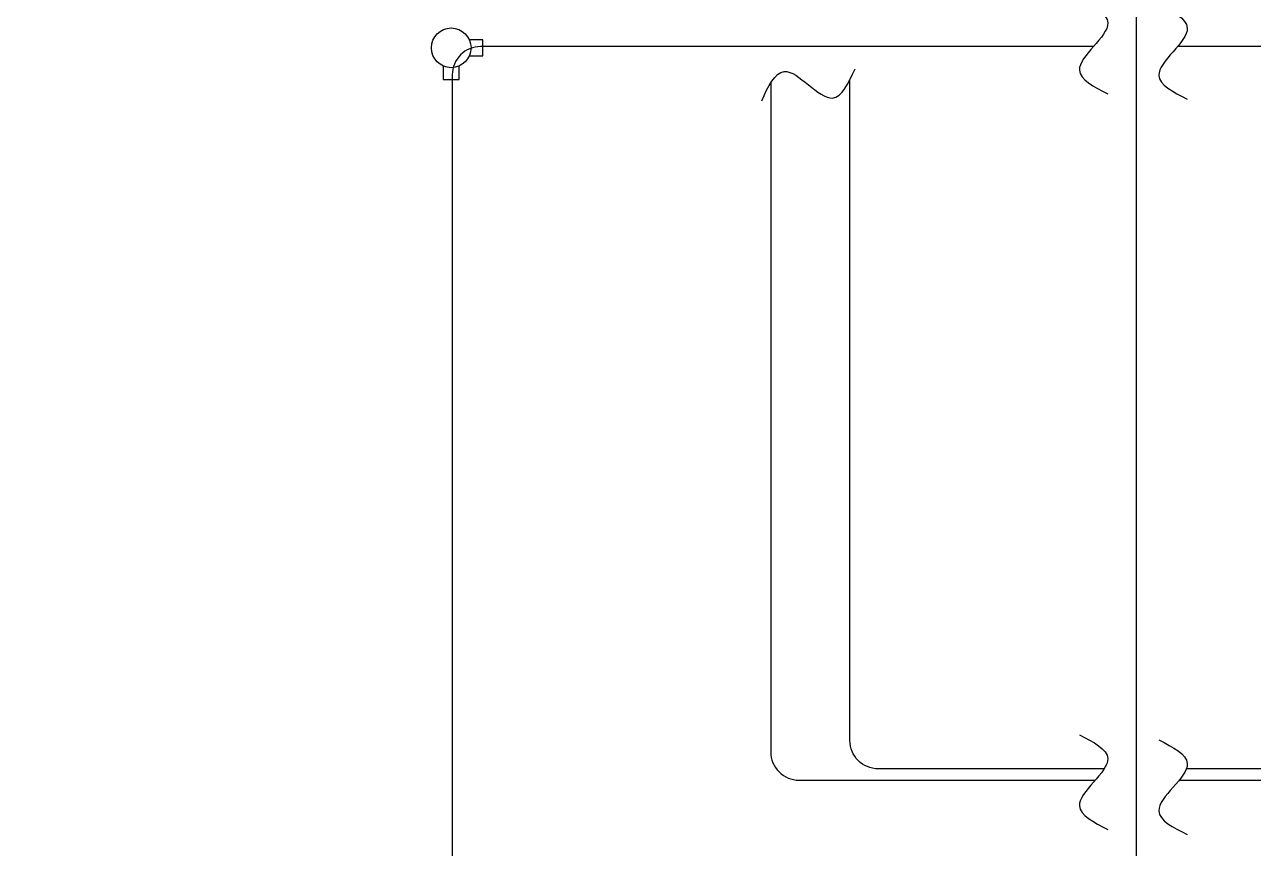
# Model space of a CAD drawing. Header units: inches. Extents: x 3955 to 4125, y 4886 to 4983.
# Drawn here: x 4016.632 to 4018.37, y 4929.946 to 4931.111 of the extents above; entities that cross this region are included whole.
import ezdxf

# ---------------------------------------------------------------- set-up
doc = ezdxf.new("R2010")
doc.units = ezdxf.units.IN
doc.header["$MEASUREMENT"] = 0
doc.linetypes.add('HIDDEN', pattern=[0.375, 0.25, -0.125])
doc.layers.get('0').update_dxf_attribs({"lineweight": 35})
for name, color, linetype in [('E-CUT', 30, 'Continuous'), ('E-LEADER', 30, 'Continuous'), ('N Wiring', 255, 'Continuous'), ('WE - BOXES', 2, 'Continuous')]:
    doc.layers.add(name, color=color, linetype=linetype)
doc.layers.add('Shop Drawing', color=3, linetype='Continuous', lineweight=30)

# ---------------------------------------------------------------- blocks, each defined once
blk = doc.blocks.new('*U9')
blk.add_line((233, 512.3), (309.4, 559.6))
blk.add_lwpolyline([(309.4, 559.6, 0, 96, 0), (174.8, 461.8, 96, 96, 0)], format="xyseb")
at = {"linetype": 'HIDDEN', "ltscale": 0.2}
blk.add_arc((581.3, 44), 583, 117.8068, 184.3237, dxfattribs=at)
blk = doc.blocks.new('*U118')
at = {"layer": 'WE - BOXES'}
for points in [[(0.055, -0.024), (0.096, -0.024), (0.096, 0.024), (0.055, 0.024)], [(-0.024, -0.055), (-0.024, -0.096), (0.024, -0.096), (0.024, -0.055)]]:
    blk.add_lwpolyline(points, dxfattribs=at)
blk.add_circle((0, 0), 0.06, dxfattribs=at)
blk = doc.blocks.new('A$C606D7A20')
at = {"layer": 'E-CUT'}
for points in [[(3.67796, -7.31824), (3.71811, -7.35169), (3.67796, -7.4186), (3.71811, -7.45206)], [(3.79034, -7.32557), (3.83048, -7.35902), (3.79034, -7.42593), (3.83048, -7.45939)], [(3.22865, -7.46183), (3.26052, -7.42041), (3.32894, -7.45792), (3.36081, -7.4165)], [(3.67796, -8.3583), (3.71811, -8.39176), (3.67796, -8.45867), (3.71811, -8.49212)], [(3.79034, -8.36563), (3.83048, -8.39909), (3.79034, -8.466), (3.83048, -8.49945)]]:
    blk.add_spline(points, degree=3, dxfattribs=at)
at = {"layer": 'N Wiring'}
blk.add_lwpolyline([(0.24033, -6.51027), (3.71806, -6.51027, -0.4142136), (3.75806, -6.55027), (3.75806, -8.85007), (3.83771, -8.85007), (3.83771, -8.64507, -0.4142136), (3.87771, -8.60507), (6.25774, -8.60507, -0.4142136), (6.29774, -8.64507), (6.29774, -8.85007)], format="xyb", dxfattribs=at)
at = {"layer": 'Shop Drawing', "color": 6}
blk.add_lwpolyline([(3.69804, -7.38515), (2.83115, -7.38515, 0.4142136), (2.79115, -7.42515), (2.79115, -10.50617)], format="xyb", dxfattribs=at)
blk.add_lwpolyline([(10.6938, -7.38515), (3.81672, -7.38515)], dxfattribs=at)
at = {"layer": 'Shop Drawing'}
for points in [[(3.24148, -7.43647), (3.24148, -8.38246, 0.4142136), (3.28148, -8.42246), (3.70044, -8.42246)], [(3.35346, -8.35031), (3.35346, -8.35031, -0.4142136), (3.35346, -8.35031), (3.35346, -7.43244)], [(3.71301, -8.40639), (3.39346, -8.40639, -0.4142136), (3.35346, -8.36639), (3.35346, -7.43244)]]:
    blk.add_lwpolyline(points, format="xyb", dxfattribs=at)
for points in [[(9.79112, -8.40639), (3.82916, -8.40639)], [(3.81899, -8.42246), (9.79995, -8.42246)]]:
    blk.add_lwpolyline(points, dxfattribs=at)
at = {"layer": 'E-LEADER', "xscale": 0.001, "yscale": 0.001, "zscale": 0.001, "rotation": 19.94119348227059}
blk.add_blockref('*U9', (4.09153, -8.96034), dxfattribs=at)
at = {"layer": 'WE - BOXES', "xscale": 0.468, "yscale": 0.468, "zscale": 0.468}
blk.add_blockref('*U118', (2.78956, -7.38698, 0), dxfattribs=at)

msp = doc.modelspace()

# ---------------------------------------------------------------- block references
msp.add_blockref('A$C606D7A20', (4014.4456, 4938.4649))

doc.saveas('drawing.dxf')
